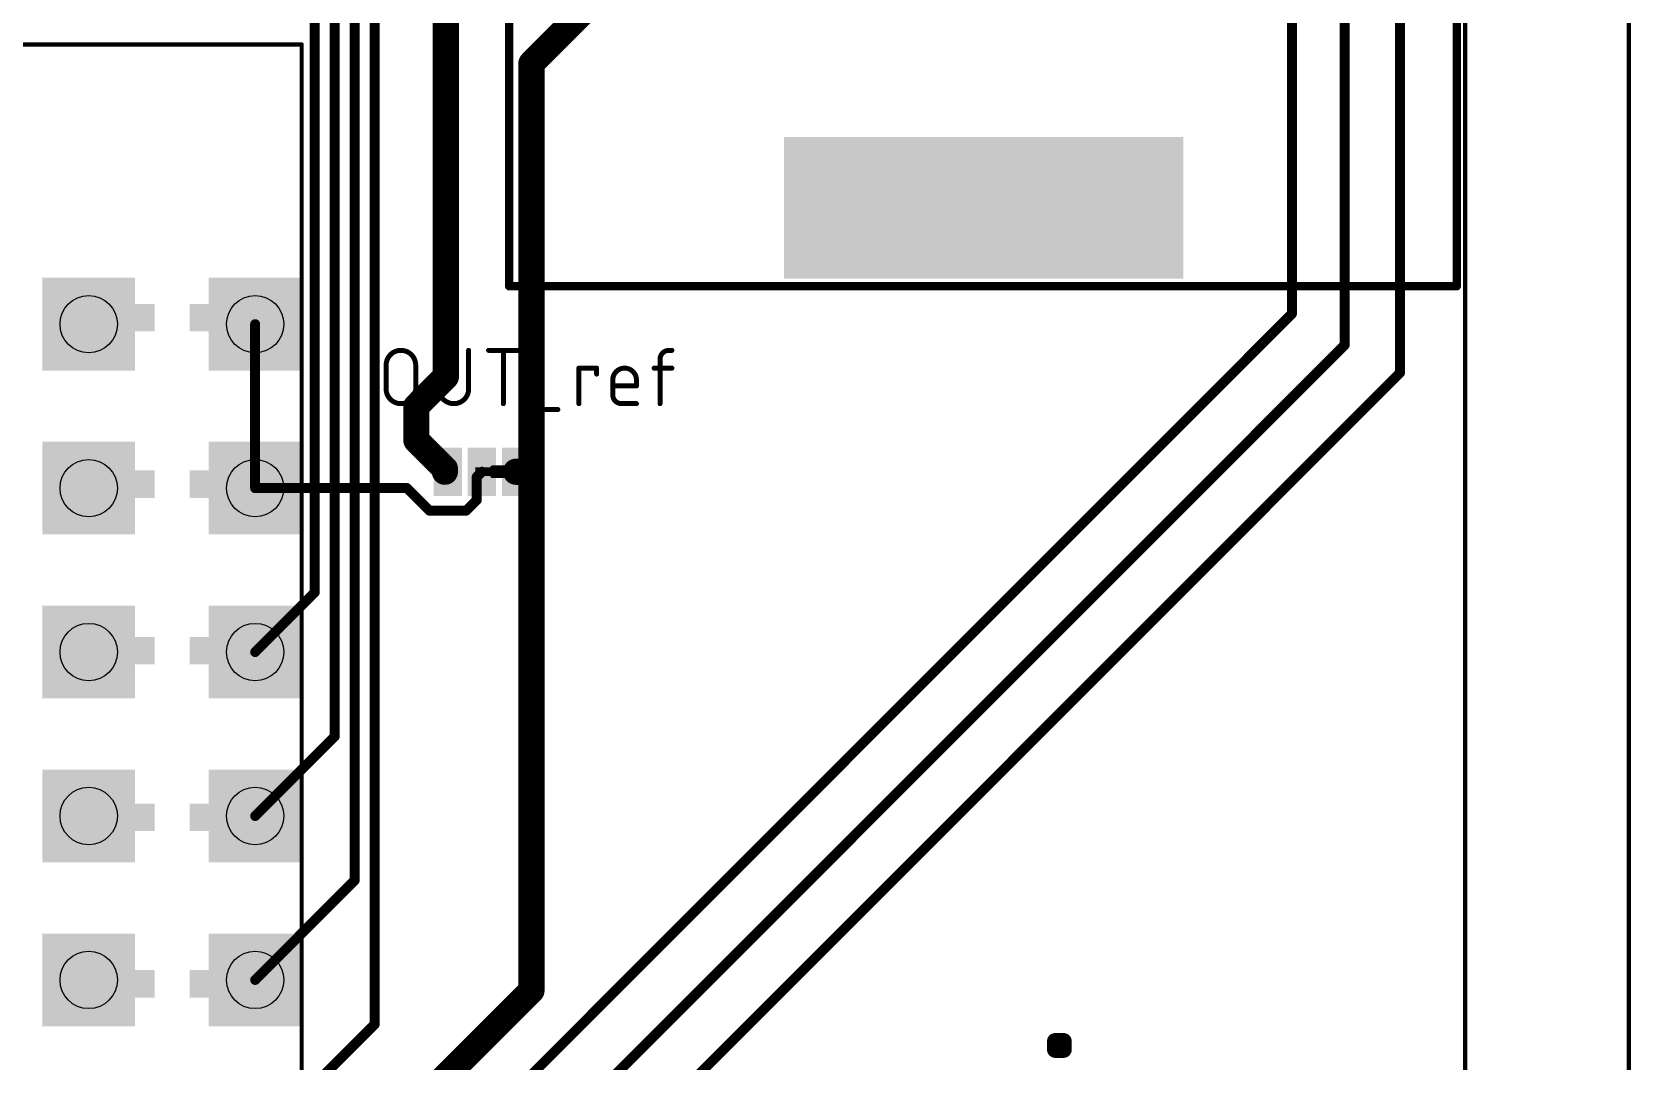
# Model space of a CAD drawing. Extents: x -13 to 157, y -166 to 8.
# Drawn here: x 83.27 to 132.06, y -83.97 to -52.59 of the extents above; entities that cross this region are included whole.
import ezdxf

# ---------------------------------------------------------------- set-up
doc = ezdxf.new("R2010")
doc.units = 0
for name, color, linetype in [('1', 12, 'CONTINUOUS'), ('16', 132, 'CONTINUOUS'), ('17', 110, 'CONTINUOUS'), ('19', 53, 'CONTINUOUS'), ('20', 31, 'CONTINUOUS'), ('21', 253, 'CONTINUOUS'), ('23', 53, 'CONTINUOUS'), ('25', 253, 'CONTINUOUS'), ('29', 253, 'CONTINUOUS'), ('30', 253, 'CONTINUOUS'), ('32', 253, 'CONTINUOUS'), ('44', 253, 'CONTINUOUS'), ('51', 253, 'CONTINUOUS')]:
    doc.layers.add(name, color=color, linetype=linetype)

# ---------------------------------------------------------------- blocks, each defined once
blk = doc.blocks.new('RECT')
blk.add_solid([(-0.5, -0.5), (0.5, -0.5), (-0.5, 0.5), (0.5, 0.5)])
blk = doc.blocks.new('SQUAREP')
blk.add_solid([(-0.5, -0.5), (0.5, -0.5), (-0.5, 0.5), (0.5, 0.5)])

msp = doc.modelspace()

# ---------------------------------------------------------------- linework, layer by layer
at = {"layer": '1'}
for points, const_width in [([(121.718, -19.7602), (121.718, -61.182)], 0.3048), ([(123.3276, -62.1345), (123.3276, -26.2389)], 0.3048), ([(95.9, -49.98), (95.9, -63.1)], 0.8), ([(125.0118, -62.9882), (125.0118, -49.9496)], 0.3048), ([(98.5112, -53.5467), (101.3771, -50.6808)], 0.8), ([(98.5112, -66), (98.5112, -53.5467)], 0.8), ([(90.08, -61.5), (90.08, -66.5)], 0.3048), ([(121.718, -61.182), (90.4, -92.5)], 0.3048), ([(91.7621, -93.7), (123.3276, -62.1345)], 0.3048), ([(93.1, -94.9), (125.0118, -62.9882)], 0.3048), ([(95.9, -63.1), (95, -64)], 0.8), ([(95, -64), (95, -65.0414)], 0.8), ([(95, -65.0414), (95.8698, -65.9112)], 0.8), ([(95.8698, -65.9112), (95.8698, -66)], 0.8), ([(97, -66), (96.8412, -66.1588)], 0.3048), ([(96.8095, -65.873), (97.7049, -65.873)], 0.0127), ([(96.8095, -66.127), (96.8095, -65.873)], 0.0127), ([(96.8095, -65.8749), (97.7049, -65.8749)], 0.0127), ([(98.0414, -66), (98.5112, -66)], 0.8), ([(97.7049, -65.873), (97.7049, -66.127)], 0.0127), ([(98.5112, -81.8252), (98.5112, -66)], 0.8), ([(94.7122, -66.5), (90.08, -66.5)], 0.3048), ([(95.3996, -67.1874), (94.7122, -66.5)], 0.3048), ([(96.8412, -66.1588), (96.8412, -66.8638)], 0.3048), ([(96.8095, -65.8876), (97.7049, -65.8876)], 0.0127), ([(96.8095, -65.9003), (97.7049, -65.9003)], 0.0127), ([(96.8095, -65.913), (97.7049, -65.913)], 0.0127), ([(96.8095, -65.9257), (97.7049, -65.9257)], 0.0127), ([(96.8095, -65.9384), (97.7049, -65.9384)], 0.0127), ([(96.8095, -65.9511), (97.7049, -65.9511)], 0.0127), ([(96.8095, -65.9638), (97.7049, -65.9638)], 0.0127), ([(96.8095, -65.9765), (97.7049, -65.9765)], 0.0127), ([(96.8095, -65.9892), (97.7049, -65.9892)], 0.0127), ([(96.8095, -66.0019), (97.7049, -66.0019)], 0.0127), ([(96.8095, -66.0146), (97.7049, -66.0146)], 0.0127), ([(96.8095, -66.0273), (97.7049, -66.0273)], 0.0127), ([(96.8095, -66.04), (97.7049, -66.04)], 0.0127), ([(96.8095, -66.0527), (97.7049, -66.0527)], 0.0127), ([(96.8095, -66.0654), (97.7049, -66.0654)], 0.0127), ([(96.8095, -66.0781), (97.7049, -66.0781)], 0.0127), ([(96.8095, -66.0908), (97.7049, -66.0908)], 0.0127), ([(96.8095, -66.1035), (97.7049, -66.1035)], 0.0127), ([(96.8095, -66.1162), (97.7049, -66.1162)], 0.0127), ([(97.7049, -66.127), (96.8095, -66.127)], 0.0127), ([(96.8412, -66.8638), (96.5176, -67.1874)], 0.3048), ([(96.5176, -67.1874), (95.3996, -67.1874)], 0.3048), ([(98.5112, -81.8252), (90.3364, -90)], 0.8), ([(114.4964, -83.6235), (114.4964, -83.3739)], 0.508), ([(114.4964, -83.3739), (114.746, -83.3739)], 0.508), ([(114.746, -83.6235), (114.4964, -83.6235)], 0.508), ([(114.746, -83.3739), (114.746, -83.6235)], 0.508)]:
    msp.add_lwpolyline(points, dxfattribs=dict(at, const_width=const_width))
for points, const_width in [([(98.7112, -53.5467, 1), (98.3112, -53.5467)], 0.4), ([(98.3698, -53.4053, 1), (98.6526, -53.6881)], 0.4), ([(90.1562, -61.5, 1), (90.0038, -61.5)], 0.1524), ([(121.6418, -61.182, 1), (121.7942, -61.182)], 0.1524), ([(121.7719, -61.2359, 1), (121.6641, -61.1281)], 0.1524), ([(123.2514, -62.1345, 1), (123.4038, -62.1345)], 0.1524), ([(123.3815, -62.1884, 1), (123.2737, -62.0806)], 0.1524), ([(95.7, -63.1, 1), (96.1, -63.1)], 0.4), ([(96.0414, -63.2414, 1), (95.7586, -62.9586)], 0.4), ([(124.9356, -62.9882, 1), (125.088, -62.9882)], 0.1524), ([(125.0657, -63.0421, 1), (124.9579, -62.9343)], 0.1524), ([(95.2, -64, 1), (94.8, -64)], 0.4), ([(94.8586, -63.8586, 1), (95.1414, -64.1414)], 0.4), ([(95.1414, -64.9, 1), (94.8586, -65.1828)], 0.4), ([(94.8, -65.0414, 1), (95.2, -65.0414)], 0.4), ([(96.0698, -65.9112, 1), (95.6698, -65.9112)], 0.4), ([(95.6698, -66, 1), (96.0698, -66)], 0.4), ([(95.7284, -66.0526, 1), (96.0112, -65.7698)], 0.4), ([(96.8095, -65.8698, 1), (96.8095, -65.8762)], 0.0064), ([(96.8127, -65.873, 1), (96.8063, -65.873)], 0.0064), ([(96.8095, -65.8717, 1), (96.8095, -65.8781)], 0.0064), ([(97.0539, -66.0539, 1), (96.9461, -65.9461)], 0.1524), ([(98.0414, -65.8, 1), (98.0414, -66.2)], 0.4), ([(97.708, -65.873, 1), (97.7017, -65.873)], 0.0064), ([(97.7049, -65.8762, 1), (97.7049, -65.8698)], 0.0064), ([(97.7049, -65.8781, 1), (97.7049, -65.8717)], 0.0064), ([(98.7112, -66, 1), (98.3112, -66)], 0.4), ([(98.3112, -66, 1), (98.7112, -66)], 0.4), ([(98.5112, -66.2, 1), (98.5112, -65.8)], 0.4), ([(90.08, -66.4238, 1), (90.08, -66.5762)], 0.1524), ([(94.7661, -66.4461, 1), (94.6583, -66.5539)], 0.1524), ([(94.7122, -66.5762, 1), (94.7122, -66.4238)], 0.1524), ([(96.9174, -66.1588, 1), (96.765, -66.1588)], 0.1524), ([(96.7873, -66.1049, 1), (96.8951, -66.2127)], 0.1524), ([(96.8095, -65.8844, 1), (96.8095, -65.8908)], 0.0064), ([(96.8095, -65.8971, 1), (96.8095, -65.9035)], 0.0064), ([(96.8095, -65.9098, 1), (96.8095, -65.9162)], 0.0064), ([(96.8095, -65.9225, 1), (96.8095, -65.9289)], 0.0064), ([(96.8095, -65.9352, 1), (96.8095, -65.9416)], 0.0064), ([(96.8095, -65.9479, 1), (96.8095, -65.9543)], 0.0064), ([(96.8095, -65.9606, 1), (96.8095, -65.967)], 0.0064), ([(96.8095, -65.9733, 1), (96.8095, -65.9797)], 0.0064), ([(96.8095, -65.986, 1), (96.8095, -65.9924)], 0.0064), ([(96.8095, -65.9987, 1), (96.8095, -66.0051)], 0.0064), ([(96.8095, -66.0114, 1), (96.8095, -66.0178)], 0.0064), ([(96.8095, -66.0241, 1), (96.8095, -66.0305)], 0.0064), ([(96.8095, -66.0368, 1), (96.8095, -66.0432)], 0.0064), ([(96.8095, -66.0495, 1), (96.8095, -66.0559)], 0.0064), ([(96.8095, -66.0622, 1), (96.8095, -66.0686)], 0.0064), ([(96.8095, -66.0749, 1), (96.8095, -66.0813)], 0.0064), ([(96.8095, -66.0876, 1), (96.8095, -66.094)], 0.0064), ([(96.8095, -66.1003, 1), (96.8095, -66.1067)], 0.0064), ([(96.8095, -66.113, 1), (96.8095, -66.1194)], 0.0064), ([(96.8095, -66.1238, 1), (96.8095, -66.1302)], 0.0064), ([(96.8063, -66.127, 1), (96.8127, -66.127)], 0.0064), ([(97.7017, -66.127, 1), (97.708, -66.127)], 0.0064), ([(97.7049, -65.8908, 1), (97.7049, -65.8844)], 0.0064), ([(97.7049, -65.9035, 1), (97.7049, -65.8971)], 0.0064), ([(97.7049, -65.9162, 1), (97.7049, -65.9098)], 0.0064), ([(97.7049, -65.9289, 1), (97.7049, -65.9225)], 0.0064), ([(97.7049, -65.9416, 1), (97.7049, -65.9352)], 0.0064), ([(97.7049, -65.9543, 1), (97.7049, -65.9479)], 0.0064), ([(97.7049, -65.967, 1), (97.7049, -65.9606)], 0.0064), ([(97.7049, -65.9797, 1), (97.7049, -65.9733)], 0.0064), ([(97.7049, -65.9924, 1), (97.7049, -65.986)], 0.0064), ([(97.7049, -66.0051, 1), (97.7049, -65.9987)], 0.0064), ([(97.7049, -66.0178, 1), (97.7049, -66.0114)], 0.0064), ([(97.7049, -66.0305, 1), (97.7049, -66.0241)], 0.0064), ([(97.7049, -66.0432, 1), (97.7049, -66.0368)], 0.0064), ([(97.7049, -66.0559, 1), (97.7049, -66.0495)], 0.0064), ([(97.7049, -66.0686, 1), (97.7049, -66.0622)], 0.0064), ([(97.7049, -66.0813, 1), (97.7049, -66.0749)], 0.0064), ([(97.7049, -66.094, 1), (97.7049, -66.0876)], 0.0064), ([(97.7049, -66.1067, 1), (97.7049, -66.1003)], 0.0064), ([(97.7049, -66.1194, 1), (97.7049, -66.113)], 0.0064), ([(97.7049, -66.1302, 1), (97.7049, -66.1238)], 0.0064), ([(90.0038, -66.5, 1), (90.1562, -66.5)], 0.1524), ([(96.765, -66.8638, 1), (96.9174, -66.8638)], 0.1524), ([(96.8951, -66.9177, 1), (96.7873, -66.8099)], 0.1524), ([(95.3996, -67.1112, 1), (95.3996, -67.2636)], 0.1524), ([(95.3457, -67.2413, 1), (95.4535, -67.1335)], 0.1524), ([(96.4637, -67.1335, 1), (96.5715, -67.2413)], 0.1524), ([(96.5176, -67.2636, 1), (96.5176, -67.1112)], 0.1524), ([(98.6526, -81.9666, 1), (98.3698, -81.6837)], 0.4), ([(98.3112, -81.8252, 1), (98.7112, -81.8252)], 0.4), ([(114.6234, -83.3739, 1), (114.3694, -83.3739)], 0.254), ([(114.4964, -83.2469, 1), (114.4964, -83.5009)], 0.254), ([(114.4964, -83.4965, 1), (114.4964, -83.7505)], 0.254), ([(114.873, -83.3739, 1), (114.619, -83.3739)], 0.254), ([(114.746, -83.5009, 1), (114.746, -83.2469)], 0.254), ([(114.746, -83.7505, 1), (114.746, -83.4965)], 0.254), ([(114.3694, -83.6235, 1), (114.6234, -83.6235)], 0.254), ([(114.619, -83.6235, 1), (114.873, -83.6235)], 0.254)]:
    msp.add_lwpolyline(points, format="xyb", dxfattribs=dict(at, const_width=const_width))
at = {"layer": '16', "const_width": 0.3048}
for points in [[(91.9, -31.12), (91.9, -69.68)], [(92.5096, -33.0504), (92.5096, -74.0704)], [(93.1192, -78.4608), (93.1192, -34.8808)], [(93.7288, -36.8112), (93.7288, -82.8512)], [(91.9, -69.68), (90.08, -71.5)], [(92.5096, -74.0704), (90.08, -76.5)], [(90.08, -81.5), (93.1192, -78.4608)], [(93.7288, -82.8512), (90.08, -86.5)]]:
    msp.add_lwpolyline(points, dxfattribs=at)
at = {"layer": '16', "const_width": 0.1524}
for points in [[(91.8238, -69.68, 1), (91.9762, -69.68)], [(91.9539, -69.7339, 1), (91.8461, -69.6261)], [(90.0261, -71.4461, 1), (90.1339, -71.5539)], [(92.4334, -74.0704, 1), (92.5858, -74.0704)], [(92.5635, -74.1243, 1), (92.4557, -74.0165)], [(90.0261, -76.4461, 1), (90.1339, -76.5539)], [(93.043, -78.4608, 1), (93.1954, -78.4608)], [(93.1731, -78.5147, 1), (93.0653, -78.4069)], [(90.0261, -81.4461, 1), (90.1339, -81.5539)], [(93.6526, -82.8512, 1), (93.805, -82.8512)], [(93.7827, -82.9051, 1), (93.6749, -82.7973)]]:
    msp.add_lwpolyline(points, format="xyb", dxfattribs=at)
at = {"layer": '19'}
msp.add_line((95.8698, -66), (95.9586, -66), dxfattribs=at)
at = {"layer": '20'}
msp.add_line((132, -132), (132, 0), dxfattribs=at)
at = {"layer": '21'}
for points, const_width in [([(97.832, -60.3438), (97.832, -8.3438)], 0.254), ([(126.748, -8.3438), (126.748, -60.3438)], 0.254), ([(91.5, -52.968), (15.5, -52.968)], 0.127), ([(91.5, -93), (91.5, -52.968)], 0.127), ([(126.748, -60.3438), (97.832, -60.3438)], 0.254)]:
    msp.add_lwpolyline(points, dxfattribs=dict(at, const_width=const_width))
for points, const_width in [([(91.5318, -52.968, 1), (91.4682, -52.968)], 0.0635), ([(91.5, -52.9998, 1), (91.5, -52.9363)], 0.0635), ([(97.832, -60.2803, 1), (97.832, -60.4073)], 0.127), ([(97.7685, -60.3438, 1), (97.8955, -60.3438)], 0.127), ([(126.6845, -60.3438, 1), (126.8115, -60.3438)], 0.127), ([(126.748, -60.4073, 1), (126.748, -60.2803)], 0.127)]:
    msp.add_lwpolyline(points, format="xyb", dxfattribs=dict(at, const_width=const_width))
at = {"layer": '23'}
msp.add_point((97, -66), dxfattribs=at)
at = {"layer": '25'}
for points, const_width in [([(94.9793, -62.7498, 1), (94.0762, -62.7498)], 0.1524), ([(95.7295, -62.2982, 1), (95.6533, -62.2982)], 0.0762), ([(96.6326, -62.2982, 1), (96.5564, -62.2982)], 0.0762), ([(97.2024, -62.2601, 1), (97.2024, -62.3363)], 0.0762), ([(97.6921, -62.2982, 1), (97.6159, -62.2982)], 0.0762), ([(98.1056, -62.3363, 1), (98.1056, -62.2601)], 0.0762), ([(102.7066, -62.2982, 0.4142), (102.4356, -62.5691)], 0.1524), ([(102.7066, -62.2601, 1), (102.7066, -62.3363)], 0.0762), ([(102.7066, -62.3363, 1), (102.7066, -62.2601)], 0.0762), ([(102.7969, -62.3363, 1), (102.7969, -62.2601)], 0.0762), ([(94.1143, -62.7498, 1), (94.0381, -62.7498)], 0.0762), ([(94.0381, -62.7498, 1), (94.1143, -62.7498)], 0.0762), ([(95.0174, -62.7498, 1), (94.9412, -62.7498)], 0.0762), ([(94.9412, -62.7498, 1), (95.0174, -62.7498)], 0.0762), ([(99.9967, -62.8401, 1), (99.9205, -62.8401)], 0.0762), ([(99.9586, -62.802, 1), (99.9586, -62.8782)], 0.0762), ([(100.5385, -62.8401, 1), (100.4623, -62.8401)], 0.0762), ([(100.5004, -62.8782, 1), (100.5004, -62.802)], 0.0762), ([(101.7146, -63.2013, 1), (100.9921, -63.2013)], 0.1524), ([(102.255, -62.802, 1), (102.255, -62.8782)], 0.0762), ([(102.4737, -62.5691, 1), (102.3975, -62.5691)], 0.0762), ([(102.3975, -62.5691, 1), (102.4737, -62.5691)], 0.0762), ([(102.7969, -62.8782, 1), (102.7969, -62.802)], 0.0762), ([(94.0762, -63.4722, 1), (94.9793, -63.4722)], 0.1524), ([(94.1143, -63.4722, 1), (94.0381, -63.4722)], 0.0762), ([(95.0174, -63.4722, 1), (94.9412, -63.4722)], 0.0762), ([(95.6914, -63.4722, 1), (96.5945, -63.4722)], 0.1524), ([(95.7295, -63.4722, 1), (95.6533, -63.4722)], 0.0762), ([(96.6326, -63.4722, 1), (96.5564, -63.4722)], 0.0762), ([(100.4623, -63.0207, 1), (100.5385, -63.0207)], 0.0762), ([(101.0302, -63.2013, 1), (100.954, -63.2013)], 0.0762), ([(100.954, -63.2013, 1), (101.0302, -63.2013)], 0.0762), ([(100.9921, -63.3438, 1), (100.9921, -63.42)], 0.0762), ([(101.7527, -63.2013, 1), (101.6765, -63.2013)], 0.0762), ([(101.6765, -63.2013, 1), (101.7527, -63.2013)], 0.0762), ([(101.6765, -63.3819, 1), (101.7527, -63.3819)], 0.0762), ([(101.7146, -63.42, 1), (101.7146, -63.3438)], 0.0762), ([(94.0381, -63.4722, 1), (94.1143, -63.4722)], 0.0762), ([(94.9412, -63.4722, 1), (95.0174, -63.4722)], 0.0762), ([(95.6533, -63.4722, 1), (95.7295, -63.4722)], 0.0762), ([(96.5564, -63.4722, 1), (96.6326, -63.4722)], 0.0762), ([(97.6159, -63.9238, 1), (97.6921, -63.9238)], 0.0762), ([(99.9205, -63.9238, 1), (99.9967, -63.9238)], 0.0762), ([(100.9921, -63.6529, 0.4142), (101.2631, -63.9238)], 0.1524), ([(101.0302, -63.6529, 1), (100.954, -63.6529)], 0.0762), ([(100.954, -63.6529, 1), (101.0302, -63.6529)], 0.0762), ([(101.2631, -63.8857, 1), (101.2631, -63.9619)], 0.0762), ([(101.2631, -63.9619, 1), (101.2631, -63.8857)], 0.0762), ([(101.7146, -63.9619, 1), (101.7146, -63.8857)], 0.0762), ([(102.3975, -63.9238, 1), (102.4737, -63.9238)], 0.0762), ([(98.5954, -64.0663, 1), (98.5954, -64.1425)], 0.0762), ([(99.3179, -64.1425, 1), (99.3179, -64.0663)], 0.0762)]:
    msp.add_lwpolyline(points, format="xyb", dxfattribs=dict(at, const_width=const_width))
at = {"layer": '25', "const_width": 0.1524}
for points in [[(95.6914, -62.2982), (95.6914, -63.4722)], [(96.5945, -63.4722), (96.5945, -62.2982)], [(97.2024, -62.2982), (98.1056, -62.2982)], [(97.654, -63.9238), (97.654, -62.2982)], [(102.7066, -62.2982), (102.7969, -62.2982)], [(94.0762, -63.4722), (94.0762, -62.7498)], [(94.9793, -62.7498), (94.9793, -63.4722)], [(99.9586, -63.9238), (99.9586, -62.8401)], [(99.9586, -62.8401), (100.5004, -62.8401)], [(100.5004, -62.8401), (100.5004, -63.0207)], [(102.255, -62.8401), (102.7969, -62.8401)], [(102.4356, -63.9238), (102.4356, -62.5691)], [(100.9921, -63.6529), (100.9921, -63.2013)], [(101.7146, -63.3819), (100.9921, -63.3819)], [(101.7146, -63.2013), (101.7146, -63.3819)], [(101.7146, -63.9238), (101.2631, -63.9238)], [(98.5954, -64.1044), (99.3179, -64.1044)]]:
    msp.add_lwpolyline(points, dxfattribs=at)
at = {"layer": '29'}
for points, const_width in [([(97.3175, -65.873), (97.6985, -65.873)], 0.127), ([(97.3175, -66.127), (97.3175, -65.873)], 0.127), ([(97.3175, -65.913), (97.6985, -65.913)], 0.127), ([(97.6985, -65.873), (97.6985, -66.127)], 0.127), ([(97.3175, -66.04), (97.6985, -66.04)], 0.127), ([(97.6985, -66.127), (97.3175, -66.127)], 0.127), ([(114.4964, -83.6235), (114.4964, -83.3739)], 0.508), ([(114.4964, -83.3739), (114.746, -83.3739)], 0.508), ([(114.746, -83.6235), (114.4964, -83.6235)], 0.508), ([(114.746, -83.3739), (114.746, -83.6235)], 0.508)]:
    msp.add_lwpolyline(points, dxfattribs=dict(at, const_width=const_width))
for points, const_width in [([(97.3493, -65.873, 1), (97.2858, -65.873)], 0.0635), ([(97.3175, -65.8413, 1), (97.3175, -65.9048)], 0.0635), ([(97.3175, -65.8812, 1), (97.3175, -65.9447)], 0.0635), ([(97.7303, -65.873, 1), (97.6668, -65.873)], 0.0635), ([(97.6985, -65.9048, 1), (97.6985, -65.8413)], 0.0635), ([(97.6985, -65.9447, 1), (97.6985, -65.8812)], 0.0635), ([(97.3175, -66.0083, 1), (97.3175, -66.0718)], 0.0635), ([(97.3175, -66.0953, 1), (97.3175, -66.1588)], 0.0635), ([(97.2858, -66.127, 1), (97.3493, -66.127)], 0.0635), ([(97.6668, -66.127, 1), (97.7303, -66.127)], 0.0635), ([(97.6985, -66.0718, 1), (97.6985, -66.0083)], 0.0635), ([(97.6985, -66.1588, 1), (97.6985, -66.0953)], 0.0635), ([(114.6234, -83.3739, 1), (114.3694, -83.3739)], 0.254), ([(114.4964, -83.2469, 1), (114.4964, -83.5009)], 0.254), ([(114.4964, -83.4965, 1), (114.4964, -83.7505)], 0.254), ([(114.873, -83.3739, 1), (114.619, -83.3739)], 0.254), ([(114.746, -83.5009, 1), (114.746, -83.2469)], 0.254), ([(114.746, -83.7505, 1), (114.746, -83.4965)], 0.254), ([(114.3694, -83.6235, 1), (114.6234, -83.6235)], 0.254), ([(114.619, -83.6235, 1), (114.873, -83.6235)], 0.254)]:
    msp.add_lwpolyline(points, format="xyb", dxfattribs=dict(at, const_width=const_width))
at = {"layer": '44'}
for centre in [(85, -61.5), (90.08, -61.5), (85, -66.5), (90.08, -66.5), (85, -71.5), (90.08, -71.5), (85, -76.5), (90.08, -76.5), (85, -81.5), (90.08, -81.5)]:
    msp.add_circle(centre, 0.875, dxfattribs=at)
at = {"layer": '51', "const_width": 0.13}
for points in [[(127, 0), (127, -151.81)], [(132, 0), (132, -151.81)]]:
    msp.add_lwpolyline(points, dxfattribs=at)

# ---------------------------------------------------------------- block references
at = {"layer": '1', "xscale": 0.6604, "yscale": 1.27}
for p in [(95.9586, -66), (97, -66), (98.0414, -66)]:
    msp.add_blockref('RECT', p, dxfattribs=at)
at = {"layer": '16', "xscale": 0.762, "yscale": 0.635}
for p in [(86.528, -61.3), (88.56, -61.3), (86.528, -66.38), (88.56, -66.38), (86.528, -71.46), (88.56, -71.46), (86.528, -76.54), (88.56, -76.54), (86.528, -81.62), (88.56, -81.62)]:
    msp.add_blockref('RECT', p, dxfattribs=at)
at = {"layer": '17', "xscale": 2.625, "yscale": 2.625, "rotation": 270}
for p in [(85, -61.5), (85, -61.5), (90.08, -61.5), (90.08, -61.5), (85, -66.5), (85, -66.5), (90.08, -66.5), (90.08, -66.5), (85, -71.5), (85, -71.5), (90.08, -71.5), (90.08, -71.5), (85, -76.5), (85, -76.5), (90.08, -76.5), (90.08, -76.5), (85, -81.5), (85, -81.5), (90.08, -81.5), (90.08, -81.5)]:
    msp.add_blockref('SQUAREP', p, dxfattribs=at)
at = {"layer": '21', "xscale": 4.318, "yscale": 12.192, "rotation": 90}
msp.add_blockref('RECT', (112.31, -57.9508), dxfattribs=at)
at = {"layer": '29', "xscale": 2.8282, "yscale": 2.8282, "rotation": 270}
for p in [(85, -61.5), (90.08, -61.5), (85, -66.5), (90.08, -66.5), (85, -71.5), (90.08, -71.5), (85, -76.5), (90.08, -76.5), (85, -81.5), (90.08, -81.5)]:
    msp.add_blockref('SQUAREP', p, dxfattribs=at)
at = {"layer": '29', "xscale": 0.8636, "yscale": 1.4732}
for p in [(95.9586, -66), (97, -66), (98.0414, -66)]:
    msp.add_blockref('RECT', p, dxfattribs=at)
at = {"layer": '30', "xscale": 2.8282, "yscale": 2.8282, "rotation": 270}
for p in [(85, -61.5), (90.08, -61.5), (85, -66.5), (90.08, -66.5), (85, -71.5), (90.08, -71.5), (85, -76.5), (90.08, -76.5), (85, -81.5), (90.08, -81.5)]:
    msp.add_blockref('SQUAREP', p, dxfattribs=at)
at = {"layer": '30', "xscale": 0.9652, "yscale": 0.8382}
for p in [(86.528, -61.3), (88.56, -61.3), (86.528, -66.38), (88.56, -66.38), (86.528, -71.46), (88.56, -71.46), (86.528, -76.54), (88.56, -76.54), (86.528, -81.62), (88.56, -81.62)]:
    msp.add_blockref('RECT', p, dxfattribs=at)
at = {"layer": '32', "xscale": 0.762, "yscale": 0.635}
for p in [(86.528, -61.3), (88.56, -61.3), (86.528, -66.38), (88.56, -66.38), (86.528, -71.46), (88.56, -71.46), (86.528, -76.54), (88.56, -76.54), (86.528, -81.62), (88.56, -81.62)]:
    msp.add_blockref('RECT', p, dxfattribs=at)

doc.saveas('drawing.dxf')
